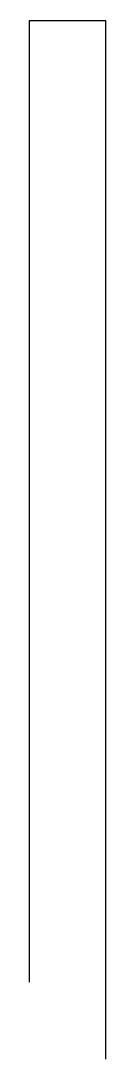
# Model space of a CAD drawing. Header units: millimetres. Extents: x -25 to 177, y -4701 to 789.
# Drawn here: x 176.8986 to 176.9186, y 759.6082 to 759.8782 of the extents above.
import ezdxf

# ---------------------------------------------------------------- set-up
doc = ezdxf.new("R2010")
doc.units = ezdxf.units.MM
doc.layers.add('puertas y mobiliario', color=80, linetype='Continuous')

msp = doc.modelspace()

# ---------------------------------------------------------------- linework, layer by layer
at = {"layer": 'puertas y mobiliario'}
for p, q in [((176.9186, 759.87816), (176.8986, 759.87816)), ((176.8986, 759.87816), (176.8986, 759.62816)), ((176.9186, 759.62816), (176.9186, 759.87816)), ((176.9186, 759.61816), (176.9186, 759.86816)), ((176.9186, 759.60816), (176.9186, 759.85816))]:
    msp.add_line(p, q, dxfattribs=at)

doc.saveas('drawing.dxf')
